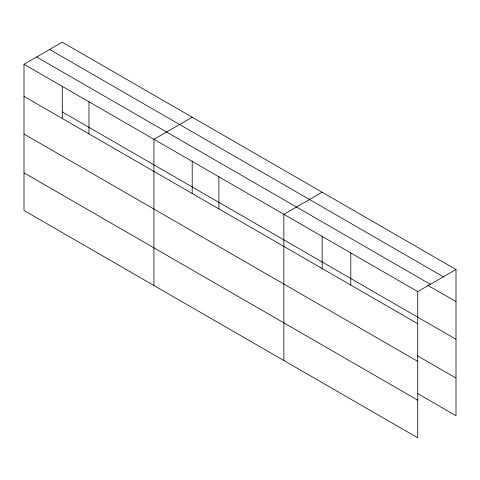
<?xml version="1.0" encoding="UTF-8"?>
<svg xmlns="http://www.w3.org/2000/svg" width="480" height="480" viewBox="0 0 480 480"><rect width="100%" height="100%" fill="white"/><g stroke="black" fill="none" stroke-linecap="round" stroke-linejoin="round"><path stroke-width="0.72" d="M24 64.284L417.732 291.606L417.732 437.808L24 210.492L24 64.284L62.268 42.192L456 269.508L456 415.716L417.384 393.42M192.204 117.204L153.93 139.302L153.93 285.504M322.134 192.222L283.86 214.314L283.86 360.522M417.732 291.606L456 269.508M49.644 49.482L443.37 276.798M36.63 56.994L430.356 284.31M427.68 285.258L456 301.608M62.268 111.948L456 339.264M24 96.384L417.732 323.706M417.384 355.764L456 378.06M24 134.04L417.732 361.362M24 172.836L417.732 400.152M350.796 252.96L350.796 285.06M322.134 236.136L322.134 268.692M218.898 176.808L218.898 208.908M192.204 161.118L192.204 193.674M88.968 101.796L88.968 133.896M62.268 86.106L62.268 118.662"/></g></svg>
